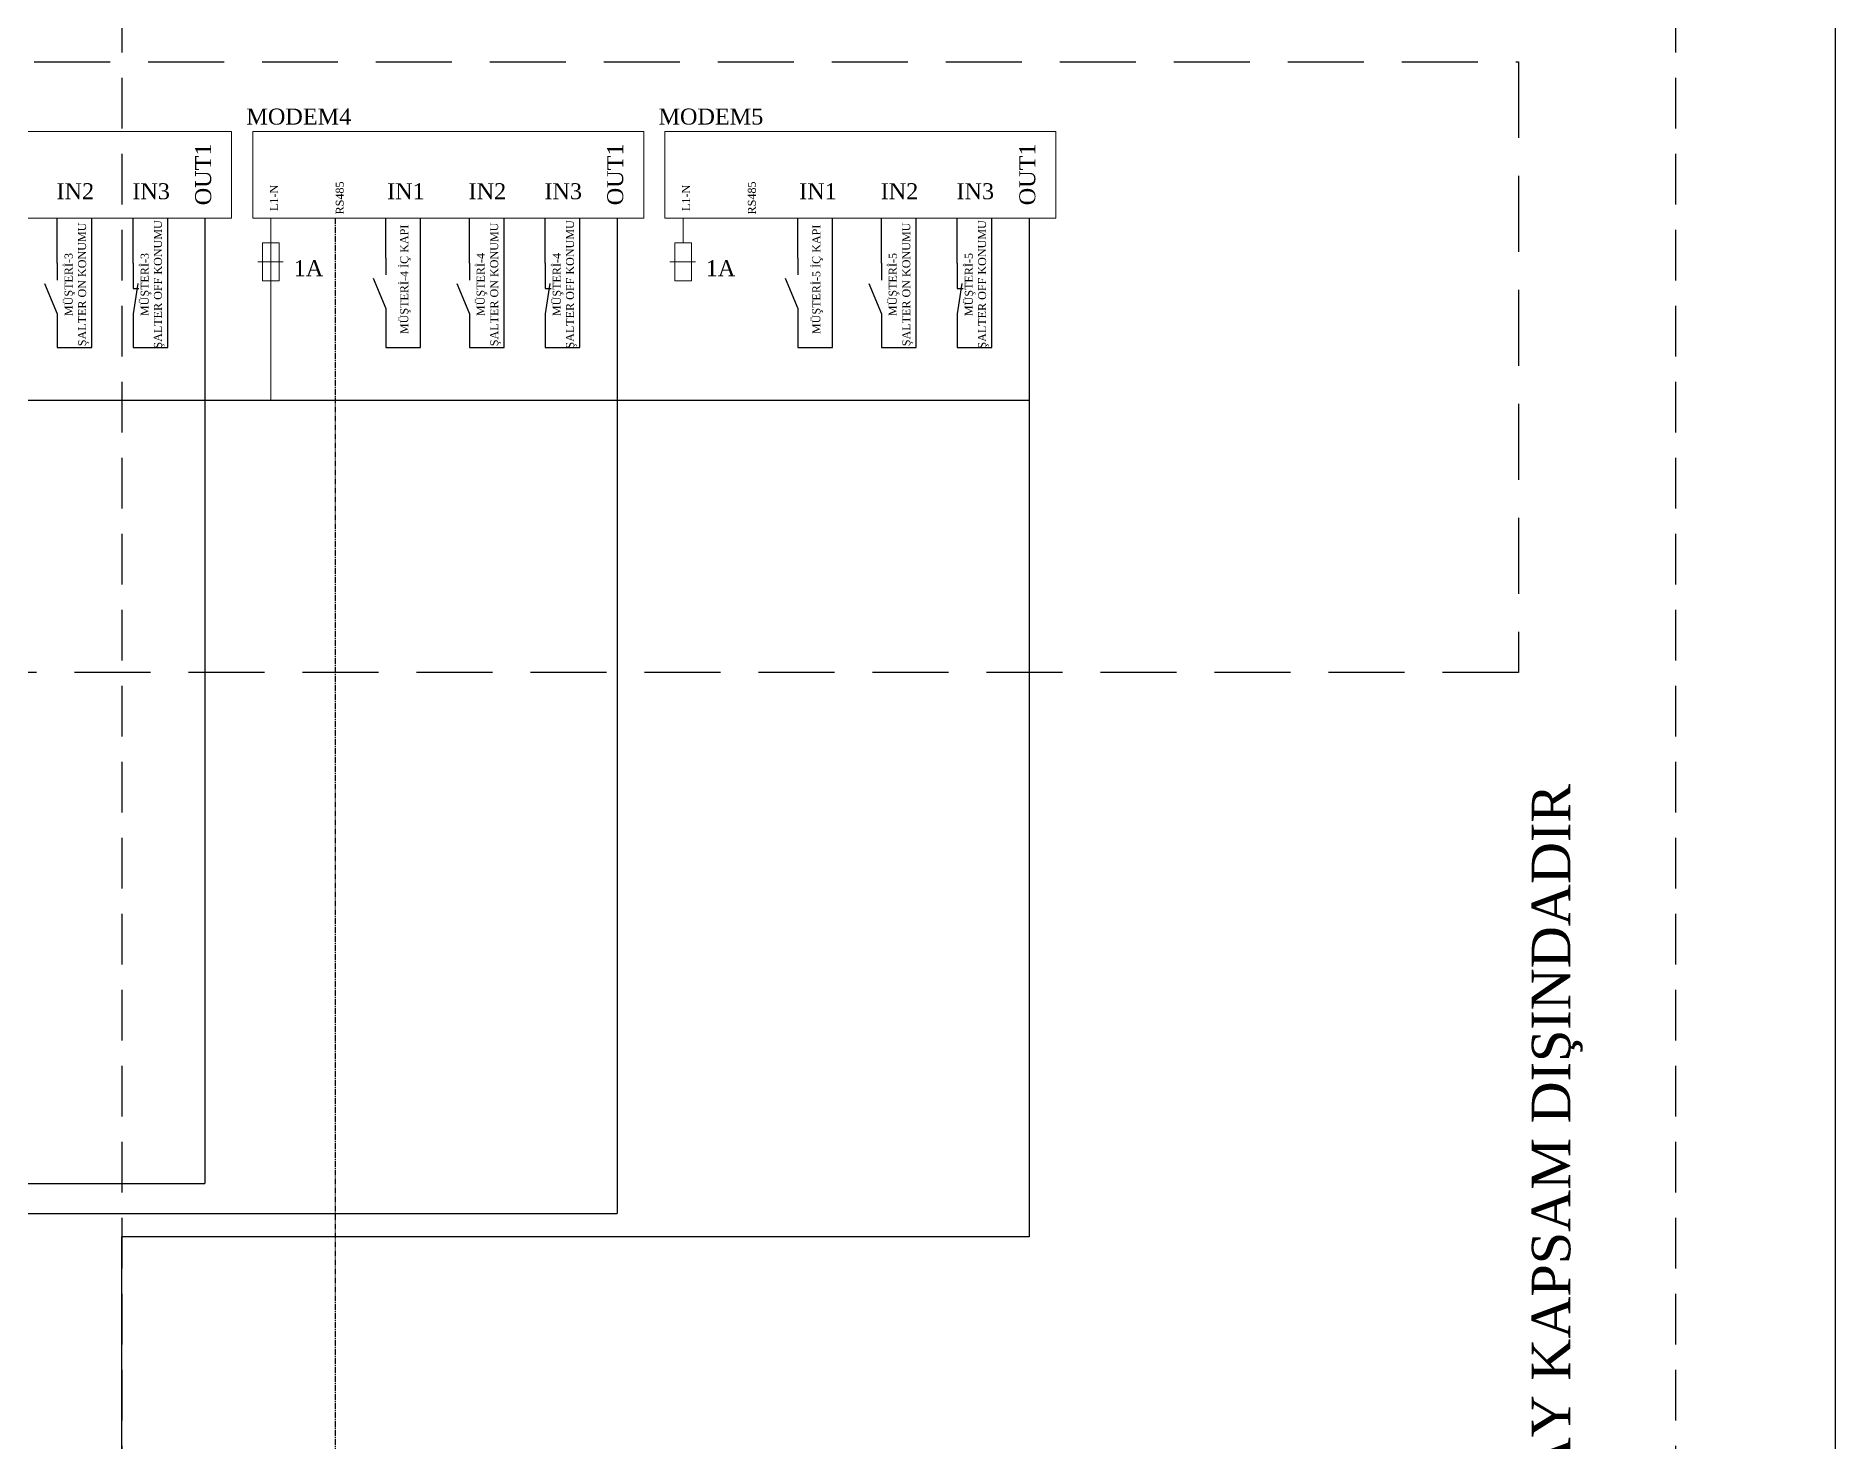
# Model space of a CAD drawing. Header units: metres. Extents: x 665631 to 671054, y 4275967 to 4279024.
# Drawn here: x 667866.7 to 668317.7, y 4276347.8 to 4276700 of the extents above; entities that cross this region are included whole.
import ezdxf
from ezdxf.enums import TextEntityAlignment as Align

# ---------------------------------------------------------------- set-up
doc = ezdxf.new("R2010")
doc.units = ezdxf.units.M
for name, pattern in [('CENTER2', [1.125, 0.75, -0.125, 0.125, -0.125]), ('DASHED', [19.05, 12.7, -6.35]), ('EPLANLINE7', [0]), ('HIDDEN', [9.525, 6.35, -3.175])]:
    doc.linetypes.add(name, pattern=pattern)
doc.layers.get('0').update_dxf_attribs({"color": 5, "lineweight": 0})
for name, color, linetype in [('AFB ANTED', 7, 'Continuous'), ('SUPPLEMENTARY', 7, 'Continuous'), ('SYMBOL', 4, 'Continuous')]:
    doc.layers.add(name, color=color, linetype=linetype)
doc.styles.get("Standard").update_dxf_attribs({"font": 'times.ttf'})

msp = doc.modelspace()

# ---------------------------------------------------------------- linework, layer by layer
at = {"color": 240, "linetype": 'DASHED', "lineweight": 30, "true_color": 0xed1f24}
msp.add_line((668277.69, 4276727.56), (668277.69, 4276079.41), dxfattribs=at)
at = {"color": 7, "linetype": 'Continuous'}
for p, q in [((667925.62, 4276654.31), (667925.62, 4276648.13)), ((668028.91, 4276654.31), (668028.91, 4276648.13)), ((667925.62, 4276648.13), (667925.62, 4276608.71))]:
    msp.add_line(p, q, dxfattribs=at)
at = {"color": 1, "linetype": 'Continuous'}
for p, q in [((667922.33, 4276643.35), (667928.71, 4276643.35)), ((668025.62, 4276643.35), (668032, 4276643.35))]:
    msp.add_line(p, q, dxfattribs=at)
at = {"color": 7, "lineweight": 30}
msp.add_lwpolyline([(666812.72, 4277098.31), (668317.68, 4277098.31), (668317.68, 4275967.09), (666812.72, 4275967.09)], close=True, dxfattribs=at)
at = {"color": 254, "linetype": 'DASHED', "lineweight": 30, "true_color": 0xcecce6}
msp.add_lwpolyline([(667518.2, 4276729.37), (667518.2, 4276729.96), (667888.27, 4276727.56), (667888.27, 4276076.12), (667518.2, 4276072.75)], dxfattribs=at)
at = {"color": 1, "linetype": 'Continuous'}
for points in [[(667817.75, 4276676.03), (667915.74, 4276676.03), (667915.74, 4276654.31), (667817.75, 4276654.31)], [(667921.04, 4276676.03), (668019.04, 4276676.03), (668019.04, 4276654.31), (667921.04, 4276654.31)], [(668024.34, 4276676.03), (668122.33, 4276676.03), (668122.33, 4276654.31), (668024.34, 4276654.31)], [(667923.53, 4276638.56), (667923.53, 4276648.13), (667927.7, 4276648.13), (667927.7, 4276638.56)], [(668026.83, 4276638.56), (668026.83, 4276648.13), (668031, 4276648.13), (668031, 4276638.56)]]:
    msp.add_lwpolyline(points, close=True, dxfattribs=at)
at = {"layer": 'AFB ANTED', "color": 5}
for p, q in [((667872.05, 4276642.99), (667872.05, 4276654.31)), ((667880.75, 4276621.86), (667880.75, 4276654.31)), ((667891.05, 4276642.99), (667891.05, 4276654.31)), ((667899.75, 4276621.86), (667899.75, 4276654.31)), ((667954.4, 4276644.31), (667954.4, 4276654.31)), ((667963.1, 4276621.86), (667963.1, 4276654.31)), ((667975.34, 4276642.99), (667975.34, 4276654.31)), ((667984.04, 4276621.86), (667984.04, 4276654.31)), ((667994.34, 4276642.99), (667994.34, 4276654.31)), ((668003.05, 4276621.86), (668003.05, 4276654.31)), ((668057.69, 4276644.31), (668057.69, 4276654.31)), ((668066.4, 4276621.86), (668066.4, 4276654.31)), ((668078.64, 4276642.99), (668078.64, 4276654.31)), ((668087.34, 4276621.86), (668087.34, 4276654.31)), ((668097.64, 4276642.99), (668097.64, 4276654.31)), ((668106.34, 4276621.86), (668106.34, 4276654.31)), ((667872.05, 4276626.11), (667872.05, 4276621.86)), ((667891.05, 4276626.11), (667891.05, 4276621.86)), ((667954.4, 4276627.42), (667954.4, 4276621.86)), ((667975.34, 4276626.11), (667975.34, 4276621.86)), ((667994.34, 4276626.11), (667994.34, 4276621.86)), ((668057.69, 4276627.42), (668057.69, 4276621.86)), ((668078.64, 4276626.11), (668078.64, 4276621.86)), ((668097.64, 4276626.11), (668097.64, 4276621.86)), ((667872.05, 4276621.86), (667880.75, 4276621.86)), ((667891.05, 4276621.86), (667899.75, 4276621.86)), ((667954.4, 4276621.86), (667963.1, 4276621.86)), ((667975.34, 4276621.86), (667984.04, 4276621.86)), ((667994.34, 4276621.86), (668003.05, 4276621.86)), ((668057.69, 4276621.86), (668066.4, 4276621.86)), ((668078.64, 4276621.86), (668087.34, 4276621.86)), ((668097.64, 4276621.86), (668106.34, 4276621.86))]:
    msp.add_line(p, q, dxfattribs=at)
at = {"layer": 'AFB ANTED', "color": 4}
for p, q in [((667909.07, 4276654.31), (667909.07, 4276412.34)), ((668012.37, 4276654.31), (668012.37, 4276404.81)), ((668115.66, 4276654.31), (668115.66, 4276398.95)), ((667891.05, 4276638.77), (667891.05, 4276636.69)), ((667891.05, 4276636.69), (667892.53, 4276636.69)), ((667994.34, 4276638.77), (667994.34, 4276636.69)), ((667994.34, 4276636.69), (667995.82, 4276636.69)), ((668097.64, 4276638.77), (668097.64, 4276636.69)), ((668097.64, 4276636.69), (668099.12, 4276636.69)), ((667615.73, 4276608.71), (668115.66, 4276608.71)), ((667660.4, 4276412.34), (667909.07, 4276412.34)), ((667774.33, 4276404.81), (668012.37, 4276404.81)), ((667888.27, 4276297.65), (667888.27, 4276398.95)), ((668115.66, 4276398.95), (667888.27, 4276398.95))]:
    msp.add_line(p, q, dxfattribs=at)
at = {"layer": 'AFB ANTED', "color": 2, "linetype": 'CENTER2', "ltscale": 2}
msp.add_line((667941.68, 4276654.31), (667941.68, 4276256.4), dxfattribs=at)
at = {"layer": 'AFB ANTED', "color": 3, "linetype": 'HIDDEN', "ltscale": 3}
msp.add_lwpolyline([(667551.89, 4276693.5), (668238.35, 4276693.5), (668238.35, 4276540.4), (667551.89, 4276540.4)], close=True, dxfattribs=at)
at = {"layer": 'SYMBOL', "color": 5, "linetype": 'EPLANLINE7'}
for p, q in [((667872.05, 4276642.99), (667872.05, 4276638.77)), ((667891.05, 4276642.99), (667891.05, 4276638.77)), ((667954.4, 4276644.31), (667954.4, 4276640.08)), ((667975.34, 4276642.99), (667975.34, 4276638.77)), ((667994.34, 4276642.99), (667994.34, 4276638.77)), ((668057.69, 4276644.31), (668057.69, 4276640.08)), ((668078.64, 4276642.99), (668078.64, 4276638.77)), ((668097.64, 4276642.99), (668097.64, 4276638.77)), ((667868.88, 4276637.93), (667872.05, 4276630.33)), ((667892.24, 4276637.93), (667891.05, 4276630.33)), ((667951.23, 4276639.24), (667954.4, 4276631.64)), ((667972.18, 4276637.93), (667975.34, 4276630.33)), ((667995.53, 4276637.93), (667994.34, 4276630.33)), ((668054.53, 4276639.24), (668057.69, 4276631.64)), ((668075.47, 4276637.93), (668078.64, 4276630.33)), ((668098.83, 4276637.93), (668097.64, 4276630.33)), ((667872.05, 4276630.33), (667872.05, 4276626.11)), ((667891.05, 4276630.33), (667891.05, 4276626.11)), ((667954.4, 4276631.64), (667954.4, 4276627.42)), ((667975.34, 4276630.33), (667975.34, 4276626.11)), ((667994.34, 4276630.33), (667994.34, 4276626.11)), ((668057.69, 4276631.64), (668057.69, 4276627.42)), ((668078.64, 4276630.33), (668078.64, 4276626.11)), ((668097.64, 4276630.33), (668097.64, 4276626.11))]:
    msp.add_line(p, q, dxfattribs=at)

# ---------------------------------------------------------------- texts
at = {"color": 1, "lineweight": 13}
msp.add_text('PROJE ONAY KAPSAM DIŞINDADIR', height=9.663, rotation=90, dxfattribs=at).set_placement((668251.32, 4276270.46, 5260.65))
at = {"layer": 'SUPPLEMENTARY', "color": 2, "width": 1.000667}
for s, p in [('MODEM4', (667932.59, 4276677.76)), ('MODEM5', (668035.89, 4276677.76)), ('IN2', (667876.57, 4276659.05)), ('IN3', (667895.57, 4276659.05)), ('IN1', (667959.43, 4276659.05)), ('IN2', (667979.86, 4276659.05)), ('IN3', (667998.87, 4276659.05)), ('IN1', (668062.73, 4276659.05)), ('IN2', (668083.16, 4276659.05)), ('IN3', (668102.16, 4276659.05)), ('1A', (667935.02, 4276639.76)), ('1A', (668038.31, 4276639.76))]:
    msp.add_text(s, height=4.012, dxfattribs=at).set_placement(p, align=Align.CENTER)
for s, height, p in [('OUT1', 4.012, (667910.62, 4276665.28)), ('OUT1', 4.012, (668013.91, 4276665.28)), ('OUT1', 4.012, (668117.21, 4276665.28)), ('L1-N', 2.006, (667927.37, 4276659.37)), ('RS485', 2.006, (667943.86, 4276659.37)), ('L1-N', 2.006, (668030.67, 4276659.37)), ('RS485', 2.006, (668047.16, 4276659.37)), ('ŞALTER ON KONUMU', 2.0058, (667879.27, 4276637.7)), ('ŞALTER OFF KONUMU', 2.0058, (667898.27, 4276637.7)), ('MÜŞTERİ-4 İÇ KAPI', 2.0058, (667960.02, 4276638.96)), ('ŞALTER ON KONUMU', 2.0058, (667982.57, 4276637.7)), ('ŞALTER OFF KONUMU', 2.0058, (668001.57, 4276637.7)), ('MÜŞTERİ-5 İÇ KAPI', 2.0058, (668063.32, 4276638.96)), ('ŞALTER ON KONUMU', 2.0058, (668085.86, 4276637.7)), ('ŞALTER OFF KONUMU', 2.0058, (668104.87, 4276637.7)), ('MÜŞTERİ-4', 2.006, (667979.17, 4276637.66)), ('MÜŞTERİ-4', 2.006, (667998.25, 4276637.66)), ('MÜŞTERİ-3', 2.006, (667875.88, 4276637.66)), ('MÜŞTERİ-3', 2.006, (667894.96, 4276637.66)), ('MÜŞTERİ-5', 2.006, (668082.47, 4276637.66)), ('MÜŞTERİ-5', 2.006, (668101.55, 4276637.66))]:
    msp.add_text(s, height=height, rotation=90, dxfattribs=at).set_placement(p, align=Align.CENTER)

doc.saveas('drawing.dxf')
